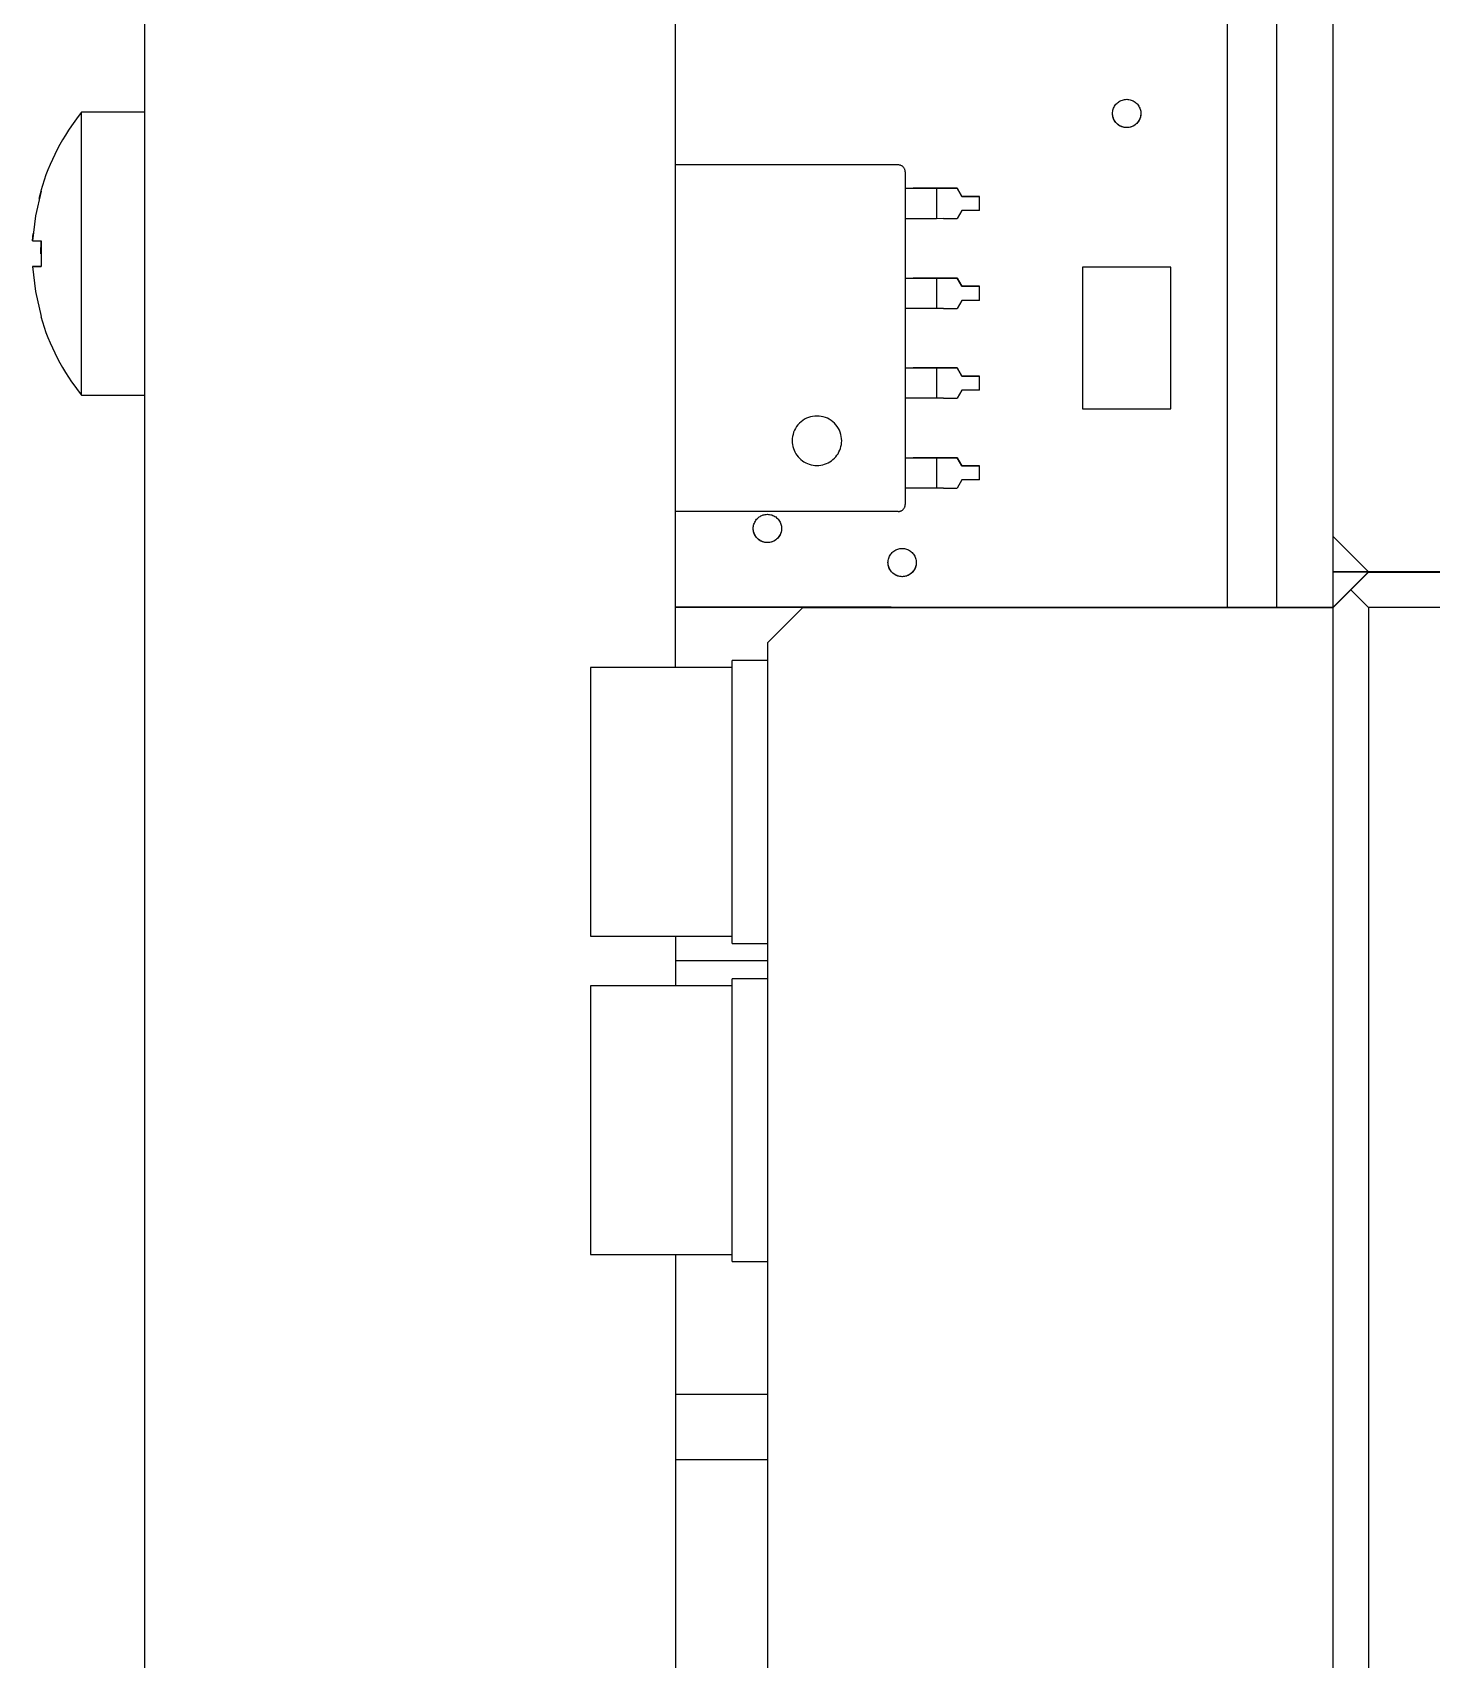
# Model space of a CAD drawing. Extents: x 0 to 701, y -8 to 617.
# Drawn here: x 275.5 to 295.28, y 69.62 to 92.63 of the extents above; entities that cross this region are included whole.
import ezdxf

# ---------------------------------------------------------------- set-up
doc = ezdxf.new("R2010")
doc.units = 0
doc.header["$LTSCALE"] = 0.5
doc.layers.add('MSM_CONTINUOUS', color=7, linetype='CONTINUOUS')

msp = doc.modelspace()

# ---------------------------------------------------------------- linework, layer by layer
at = {"layer": 'MSM_CONTINUOUS'}
for p, q in [((293.893841, 11), (293.893841, 106.997674)), ((277.093841, 45.498591), (277.093841, 104.499931)), ((292.393841, 104.499822), (292.393841, 84.49829)), ((293.093841, 104.50004), (293.093841, 84.49829)), ((284.593841, 83.648016), (284.593841, 102.498536)), ((290.78363, 91.543962), (290.789066, 91.558696)), ((290.789066, 91.558696), (290.795641, 91.572957)), ((290.795641, 91.572957), (290.803314, 91.586659)), ((290.803314, 91.586659), (290.812039, 91.599717)), ((290.812039, 91.599717), (290.821762, 91.612049)), ((290.821762, 91.612049), (290.832422, 91.623581)), ((290.832422, 91.623581), (290.843954, 91.634241)), ((290.843954, 91.634241), (290.856287, 91.643963)), ((290.856287, 91.643963), (290.869345, 91.652688)), ((290.869345, 91.652688), (290.883047, 91.660361)), ((290.883047, 91.660361), (290.897309, 91.666935)), ((290.897309, 91.666935), (290.912042, 91.67237)), ((290.912042, 91.67237), (290.927157, 91.676633)), ((290.927157, 91.676633), (290.94256, 91.679696)), ((290.94256, 91.679696), (290.958155, 91.681541)), ((290.958155, 91.681541), (290.973847, 91.682158)), ((290.973847, 91.682158), (290.989539, 91.681541)), ((290.989539, 91.681541), (291.005135, 91.679694)), ((291.005135, 91.679694), (291.020537, 91.67663)), ((291.020537, 91.67663), (291.035651, 91.672367)), ((291.035651, 91.672367), (291.050385, 91.666931)), ((291.050385, 91.666931), (291.064646, 91.660355)), ((291.064646, 91.660355), (291.078348, 91.652681)), ((291.078348, 91.652681), (291.091405, 91.643956)), ((291.091405, 91.643956), (291.103737, 91.634233)), ((291.103737, 91.634233), (291.115269, 91.623573)), ((291.115269, 91.623573), (291.125928, 91.61204)), ((291.125928, 91.61204), (291.13565, 91.599707)), ((291.13565, 91.599707), (291.144374, 91.586649)), ((291.144374, 91.586649), (291.152047, 91.572947)), ((291.152047, 91.572947), (291.158621, 91.558685)), ((291.158621, 91.558685), (291.164056, 91.543951)), ((276.195842, 87.499384), (276.195842, 91.499384)), ((277.093841, 91.499384), (276.195842, 91.499384)), ((290.773841, 91.482158), (290.774458, 91.49785)), ((290.774457, 91.466642), (290.773841, 91.482334)), ((290.774602, 91.464727), (290.773841, 91.482158)), ((290.776302, 91.451046), (290.774457, 91.466642)), ((290.774458, 91.49785), (290.776304, 91.513445)), ((290.77688, 91.447429), (290.774602, 91.464727)), ((290.779365, 91.435643), (290.776302, 91.451046)), ((290.776304, 91.513445), (290.779367, 91.528848)), ((290.780656, 91.430395), (290.77688, 91.447429)), ((290.783627, 91.420529), (290.779365, 91.435643)), ((290.779367, 91.528848), (290.78363, 91.543962)), ((290.785902, 91.413755), (290.780656, 91.430395)), ((290.789061, 91.405795), (290.783627, 91.420529)), ((290.792579, 91.397635), (290.785902, 91.413755)), ((290.795635, 91.391533), (290.789061, 91.405795)), ((290.800635, 91.382159), (290.792579, 91.397635)), ((290.803308, 91.37783), (290.795635, 91.391533)), ((290.810009, 91.367444), (290.800635, 91.382159)), ((290.812032, 91.364772), (290.803308, 91.37783)), ((290.820631, 91.353602), (290.810009, 91.367444)), ((290.821754, 91.352439), (290.812032, 91.364772)), ((290.832418, 91.340738), (290.820631, 91.353602)), ((290.832413, 91.340907), (290.821754, 91.352439)), ((290.843945, 91.330246), (290.832413, 91.340907)), ((290.845281, 91.328951), (290.832418, 91.340738)), ((290.856277, 91.320523), (290.843945, 91.330246)), ((290.859123, 91.318329), (290.845281, 91.328951)), ((291.102392, 91.328943), (291.08855, 91.318322)), ((291.103728, 91.330238), (291.091395, 91.320516)), ((291.115256, 91.34073), (291.102392, 91.328943)), ((291.11526, 91.340898), (291.103728, 91.330238)), ((291.127044, 91.353593), (291.115256, 91.34073)), ((291.125921, 91.35243), (291.11526, 91.340898)), ((291.135643, 91.364763), (291.125921, 91.35243)), ((291.137666, 91.367434), (291.127044, 91.353593)), ((291.144368, 91.37782), (291.135643, 91.364763)), ((291.147041, 91.382149), (291.137666, 91.367434)), ((291.152042, 91.391522), (291.144368, 91.37782)), ((291.155098, 91.397625), (291.147041, 91.382149)), ((291.158617, 91.405784), (291.152042, 91.391522)), ((291.161776, 91.413744), (291.155098, 91.397625)), ((291.164052, 91.420517), (291.158617, 91.405784)), ((291.167024, 91.430383), (291.161776, 91.413744)), ((291.168315, 91.435632), (291.164052, 91.420517)), ((291.164056, 91.543951), (291.168318, 91.528836)), ((291.170801, 91.447417), (291.167024, 91.430383)), ((291.171379, 91.451034), (291.168315, 91.435632)), ((291.168318, 91.528836), (291.171381, 91.513433)), ((291.173079, 91.464715), (291.170801, 91.447417)), ((291.173225, 91.46663), (291.171379, 91.451034)), ((291.171381, 91.513433), (291.173226, 91.497838)), ((291.173841, 91.482146), (291.173079, 91.464715)), ((291.173841, 91.482322), (291.173225, 91.46663)), ((291.173226, 91.497838), (291.173841, 91.482146)), ((290.869335, 91.311798), (290.856277, 91.320523)), ((290.873838, 91.308955), (290.859123, 91.318329)), ((290.883036, 91.304124), (290.869335, 91.311798)), ((290.889314, 91.300898), (290.873838, 91.308955)), ((290.897298, 91.297549), (290.883036, 91.304124)), ((290.905433, 91.294221), (290.889314, 91.300898)), ((290.912031, 91.292113), (290.897298, 91.297549)), ((290.922073, 91.288974), (290.905433, 91.294221)), ((290.927145, 91.287849), (290.912031, 91.292113)), ((290.939106, 91.285197), (290.922073, 91.288974)), ((290.942548, 91.284785), (290.927145, 91.287849)), ((290.956404, 91.282919), (290.939106, 91.285197)), ((290.958143, 91.282939), (290.942548, 91.284785)), ((290.973835, 91.282158), (290.956404, 91.282919)), ((290.973835, 91.282322), (290.958143, 91.282939)), ((290.989527, 91.282938), (290.973835, 91.282322)), ((290.991266, 91.282918), (290.973835, 91.282158)), ((291.005123, 91.284783), (290.989527, 91.282938)), ((291.008564, 91.285195), (290.991266, 91.282918)), ((291.020525, 91.287847), (291.005123, 91.284783)), ((291.025598, 91.288971), (291.008564, 91.285195)), ((291.03564, 91.292109), (291.020525, 91.287847)), ((291.042238, 91.294217), (291.025598, 91.288971)), ((291.050374, 91.297544), (291.03564, 91.292109)), ((291.058358, 91.300893), (291.042238, 91.294217)), ((291.064636, 91.304119), (291.050374, 91.297544)), ((291.073834, 91.308948), (291.058358, 91.300893)), ((291.078338, 91.311792), (291.064636, 91.304119)), ((291.08855, 91.318322), (291.073834, 91.308948)), ((291.091395, 91.320516), (291.078338, 91.311792)), ((287.743841, 90.75463), (284.593841, 90.75463)), ((287.751687, 90.754322), (287.743841, 90.75463)), ((287.751687, 90.75415), (287.743841, 90.754458)), ((287.759485, 90.753399), (287.751687, 90.754322)), ((287.759485, 90.753227), (287.751687, 90.75415)), ((287.767186, 90.751867), (287.759485, 90.753399)), ((287.767186, 90.751695), (287.759485, 90.753227)), ((287.774743, 90.749736), (287.767186, 90.751867)), ((287.774743, 90.749564), (287.767186, 90.751695)), ((287.78211, 90.747018), (287.774743, 90.749736)), ((287.78211, 90.746846), (287.774743, 90.749564)), ((287.78924, 90.743731), (287.78211, 90.747018)), ((287.78924, 90.743559), (287.78211, 90.746846)), ((287.796091, 90.739894), (287.78924, 90.743731)), ((287.796091, 90.739722), (287.78924, 90.743559)), ((287.80262, 90.735532), (287.796091, 90.739894)), ((287.80262, 90.73536), (287.796091, 90.739722)), ((287.808786, 90.730671), (287.80262, 90.735532)), ((287.808786, 90.730499), (287.80262, 90.73536)), ((287.814552, 90.725341), (287.808786, 90.730671)), ((287.814552, 90.725169), (287.808786, 90.730499)), ((287.819882, 90.719575), (287.814552, 90.725341)), ((287.819882, 90.719403), (287.814552, 90.725169)), ((287.824743, 90.713409), (287.819882, 90.719575)), ((287.824743, 90.713237), (287.819882, 90.719403)), ((287.829105, 90.70688), (287.824743, 90.713409)), ((287.829105, 90.706708), (287.824743, 90.713237)), ((287.832942, 90.700029), (287.829105, 90.70688)), ((287.832942, 90.699857), (287.829105, 90.706708)), ((287.836229, 90.692899), (287.832942, 90.700029)), ((287.836229, 90.692726), (287.832942, 90.699857)), ((287.838947, 90.685532), (287.836229, 90.692899)), ((287.838947, 90.68536), (287.836229, 90.692726)), ((287.841078, 90.677975), (287.838947, 90.685532)), ((287.841078, 90.677803), (287.838947, 90.68536)), ((287.84261, 90.670274), (287.841078, 90.677975)), ((287.84261, 90.670102), (287.841078, 90.677803)), ((287.843533, 90.662476), (287.84261, 90.670274)), ((287.843533, 90.662304), (287.84261, 90.670102)), ((287.843841, 90.65463), (287.843533, 90.662476)), ((287.843841, 90.654458), (287.843533, 90.662304)), ((287.843841, 90.65463), (287.843841, 85.954458)), ((287.843841, 90.424554), (287.953841, 90.424554)), ((287.843841, 90.424522), (287.953841, 90.424522)), ((288.053841, 90.424567), (287.953841, 90.424554)), ((287.953841, 90.424522), (288.283841, 90.424567)), ((288.383841, 90.424658), (288.053841, 90.424612)), ((288.283841, 90.424612), (288.383841, 90.424626)), ((288.283841, 90.424612), (288.283841, 89.994567)), ((288.577446, 90.424658), (288.383841, 90.424658)), ((288.383841, 90.424626), (288.577446, 90.424626)), ((288.643841, 90.309658), (288.577446, 90.424658)), ((288.577446, 90.424626), (288.643841, 90.309626)), ((275.62432, 90.385721), (275.544286, 90.035924)), ((275.595894, 90.280639), (275.62432, 90.38577)), ((275.619697, 90.388), (275.62432, 90.385721)), ((288.893841, 90.309658), (288.643841, 90.309658)), ((288.643841, 90.309626), (288.893841, 90.309626)), ((288.893841, 90.109626), (288.893841, 90.309658)), ((275.544286, 90.035924), (275.503982, 89.679359)), ((287.953841, 89.994522), (287.843841, 89.994522)), ((288.283841, 89.994567), (287.953841, 89.994522)), ((288.383841, 89.994626), (288.283841, 89.994612)), ((288.383841, 89.994626), (288.577446, 89.994626)), ((288.643841, 90.109626), (288.577446, 89.994626)), ((288.893841, 90.109626), (288.643841, 90.109626)), ((275.503982, 89.679409), (275.511868, 89.78689)), ((275.503982, 89.679359), (275.62432, 89.679263)), ((275.619697, 89.499229), (275.62432, 89.679505)), ((275.62432, 89.679263), (275.62432, 89.319263)), ((275.503982, 89.319409), (275.62432, 89.319505)), ((275.503982, 89.319409), (275.624312, 89.319409)), ((275.503982, 89.319359), (275.544286, 88.962794)), ((275.62432, 89.319263), (275.503982, 89.319359)), ((275.503982, 89.319359), (275.624315, 89.319359)), ((291.598841, 89.307158), (290.348841, 89.307158)), ((290.348841, 89.307082), (290.348841, 87.307082)), ((291.598841, 89.307082), (290.348841, 89.307082)), ((291.598841, 87.307082), (291.598841, 89.307158)), ((287.843841, 89.154554), (287.953841, 89.154554)), ((287.843841, 89.154522), (287.953841, 89.154522)), ((288.053841, 89.154567), (287.953841, 89.154554)), ((287.953841, 89.154522), (288.283841, 89.154567)), ((288.383841, 89.154658), (288.053841, 89.154612)), ((288.283841, 89.154612), (288.383841, 89.154626)), ((288.283841, 89.154612), (288.283841, 88.724567)), ((288.577446, 89.154658), (288.383841, 89.154658)), ((288.383841, 89.154626), (288.577446, 89.154626)), ((288.643841, 89.039658), (288.577446, 89.154658)), ((288.577446, 89.154626), (288.643841, 89.039626)), ((288.893841, 89.039658), (288.643841, 89.039658)), ((288.643841, 89.039626), (288.893841, 89.039626)), ((288.893841, 88.839626), (288.893841, 89.039658)), ((275.544286, 88.962794), (275.62432, 88.612998)), ((288.643841, 88.839626), (288.577446, 88.724626)), ((288.893841, 88.839626), (288.643841, 88.839626)), ((275.619697, 88.610768), (275.62432, 88.613047)), ((275.62432, 88.612998), (275.619697, 88.610768)), ((287.953841, 88.724522), (287.843841, 88.724522)), ((288.283841, 88.724567), (287.953841, 88.724522)), ((288.383841, 88.724626), (288.283841, 88.724612)), ((288.383841, 88.724626), (288.577446, 88.724626)), ((287.843841, 87.884554), (287.953841, 87.884554)), ((287.843841, 87.884522), (287.953841, 87.884522)), ((288.053841, 87.884567), (287.953841, 87.884554)), ((287.953841, 87.884522), (288.283841, 87.884567)), ((288.383841, 87.884658), (288.053841, 87.884612)), ((288.283841, 87.884612), (288.383841, 87.884626)), ((288.283841, 87.884612), (288.283841, 87.454567)), ((288.577446, 87.884658), (288.383841, 87.884658)), ((288.383841, 87.884626), (288.577446, 87.884626)), ((288.643841, 87.769658), (288.577446, 87.884658)), ((288.577446, 87.884626), (288.643841, 87.769626)), ((288.893841, 87.769658), (288.643841, 87.769658)), ((288.643841, 87.769626), (288.893841, 87.769626)), ((288.893841, 87.569626), (288.893841, 87.769658)), ((276.195842, 87.499384), (277.093841, 87.499384)), ((287.953841, 87.454522), (287.843841, 87.454522)), ((288.283841, 87.454567), (287.953841, 87.454522)), ((288.383841, 87.454626), (288.283841, 87.454612)), ((288.383841, 87.454626), (288.577446, 87.454626)), ((288.643841, 87.569626), (288.577446, 87.454626)), ((288.893841, 87.569626), (288.643841, 87.569626)), ((286.503266, 87.192478), (286.474146, 87.183297)), ((286.533076, 87.199085), (286.503266, 87.192478)), ((286.563348, 87.20307), (286.533076, 87.199085)), ((286.593852, 87.2044), (286.563348, 87.20307)), ((286.624356, 87.203068), (286.593852, 87.2044)), ((286.654627, 87.199082), (286.624356, 87.203068)), ((286.684436, 87.192472), (286.654627, 87.199082)), ((286.713556, 87.18329), (286.684436, 87.192472)), ((290.348841, 87.307082), (291.598841, 87.307082)), ((286.264955, 86.974125), (286.255772, 86.945006)), ((286.276641, 87.002333), (286.264955, 86.974125)), ((286.290741, 87.029416), (286.276641, 87.002333)), ((286.307148, 87.055166), (286.290741, 87.029416)), ((286.325736, 87.079389), (286.307148, 87.055166)), ((286.346365, 87.101899), (286.325736, 87.079389)), ((286.368877, 87.122526), (286.346365, 87.101899)), ((286.393101, 87.141112), (286.368877, 87.122526)), ((286.418853, 87.157516), (286.393101, 87.141112)), ((286.445937, 87.171614), (286.418853, 87.157516)), ((286.474146, 87.183297), (286.445937, 87.171614)), ((286.741764, 87.171605), (286.713556, 87.18329)), ((286.768847, 87.157506), (286.741764, 87.171605)), ((286.794598, 87.1411), (286.768847, 87.157506)), ((286.818821, 87.122512), (286.794598, 87.1411)), ((286.841332, 87.101884), (286.818821, 87.122512)), ((286.86196, 87.079373), (286.841332, 87.101884)), ((286.880547, 87.055149), (286.86196, 87.079373)), ((286.896952, 87.029397), (286.880547, 87.055149)), ((286.91105, 87.002314), (286.896952, 87.029397)), ((286.922734, 86.974105), (286.91105, 87.002314)), ((286.931916, 86.944985), (286.922734, 86.974105)), ((286.245175, 86.884925), (286.243841, 86.854422)), ((286.243841, 86.854449), (286.244919, 86.826988)), ((286.243841, 86.854422), (286.244919, 86.82696)), ((286.244919, 86.826988), (286.248147, 86.799696)), ((286.244919, 86.82696), (286.248147, 86.799668)), ((286.249162, 86.915197), (286.245175, 86.884925)), ((286.248147, 86.799696), (286.253507, 86.772741)), ((286.248147, 86.799668), (286.253507, 86.772714)), ((286.255772, 86.945006), (286.249162, 86.915197)), ((286.253507, 86.772741), (286.260966, 86.74629)), ((286.253507, 86.772714), (286.260966, 86.746263)), ((286.260966, 86.74629), (286.270476, 86.720506)), ((286.260966, 86.746263), (286.270476, 86.720478)), ((286.917198, 86.720486), (286.92671, 86.74627)), ((286.917198, 86.720459), (286.92671, 86.746243)), ((286.92671, 86.74627), (286.93417, 86.77272)), ((286.92671, 86.746243), (286.93417, 86.772693)), ((286.938524, 86.915176), (286.931916, 86.944985)), ((286.93417, 86.77272), (286.939532, 86.799675)), ((286.93417, 86.772693), (286.939532, 86.799647)), ((286.942509, 86.884904), (286.938524, 86.915176)), ((286.939532, 86.799675), (286.942762, 86.826967)), ((286.939532, 86.799647), (286.942762, 86.826939)), ((286.943841, 86.8544), (286.942509, 86.884904)), ((286.942762, 86.826967), (286.943841, 86.854428)), ((286.942762, 86.826939), (286.943841, 86.8544)), ((286.270476, 86.720506), (286.281981, 86.695547)), ((286.270476, 86.720478), (286.281981, 86.69552)), ((286.281981, 86.695547), (286.295408, 86.671568)), ((286.281981, 86.69552), (286.295408, 86.671541)), ((286.295408, 86.671568), (286.310675, 86.648717)), ((286.295408, 86.671541), (286.310675, 86.648689)), ((286.310675, 86.648717), (286.327689, 86.627133)), ((286.310675, 86.648689), (286.327689, 86.627106)), ((286.327689, 86.627133), (286.346343, 86.606952)), ((286.327689, 86.627106), (286.346343, 86.606924)), ((286.346343, 86.606952), (286.366523, 86.588296)), ((286.346343, 86.606924), (286.366523, 86.588268)), ((286.366523, 86.588296), (286.388104, 86.571281)), ((286.366523, 86.588268), (286.388104, 86.571253)), ((286.388104, 86.571281), (286.410955, 86.556011)), ((286.388104, 86.571253), (286.410955, 86.555984)), ((286.410955, 86.556011), (286.434932, 86.542582)), ((286.410955, 86.555984), (286.434932, 86.542554)), ((286.434932, 86.542582), (286.45989, 86.531075)), ((286.434932, 86.542554), (286.45989, 86.531048)), ((286.45989, 86.531075), (286.485673, 86.521562)), ((286.45989, 86.531048), (286.485673, 86.521535)), ((286.485673, 86.521562), (286.512124, 86.514101)), ((286.485673, 86.521535), (286.512124, 86.514074)), ((286.512124, 86.514101), (286.539078, 86.508739)), ((286.512124, 86.514074), (286.539078, 86.508711)), ((286.539078, 86.508739), (286.56637, 86.505508)), ((286.539078, 86.508711), (286.56637, 86.50548)), ((286.56637, 86.505508), (286.593831, 86.504428)), ((286.56637, 86.50548), (286.593831, 86.5044)), ((286.593831, 86.504428), (286.621292, 86.505506)), ((286.593831, 86.5044), (286.621292, 86.505479)), ((286.621292, 86.505506), (286.648584, 86.508735)), ((286.621292, 86.505479), (286.648584, 86.508708)), ((286.648584, 86.508735), (286.675538, 86.514096)), ((286.648584, 86.508708), (286.675538, 86.514069)), ((286.675538, 86.514096), (286.701989, 86.521555)), ((286.675538, 86.514069), (286.701989, 86.521528)), ((286.701989, 86.521555), (286.727773, 86.531067)), ((286.701989, 86.521528), (286.727773, 86.53104)), ((286.727773, 86.531067), (286.752731, 86.542572)), ((286.727773, 86.53104), (286.752731, 86.542545)), ((286.752731, 86.542572), (286.77671, 86.556)), ((286.752731, 86.542545), (286.77671, 86.555973)), ((286.77671, 86.556), (286.799561, 86.571268)), ((286.77671, 86.555973), (286.799561, 86.571241)), ((286.799561, 86.571268), (286.821144, 86.588282)), ((286.799561, 86.571241), (286.821144, 86.588255)), ((286.821144, 86.588282), (286.841325, 86.606937)), ((286.821144, 86.588255), (286.841325, 86.606909)), ((286.841325, 86.606937), (286.85998, 86.627117)), ((286.841325, 86.606909), (286.85998, 86.62709)), ((286.85998, 86.627117), (286.876995, 86.6487)), ((286.85998, 86.62709), (286.876995, 86.648672)), ((286.876995, 86.6487), (286.892263, 86.67155)), ((286.876995, 86.648672), (286.892263, 86.671523)), ((286.892263, 86.67155), (286.905692, 86.695528)), ((286.892263, 86.671523), (286.905692, 86.695501)), ((286.905692, 86.695528), (286.917198, 86.720486)), ((286.905692, 86.695501), (286.917198, 86.720459)), ((287.843841, 86.614554), (287.953841, 86.614554)), ((287.843841, 86.614522), (287.953841, 86.614522)), ((288.053841, 86.614567), (287.953841, 86.614554)), ((287.953841, 86.614522), (288.283841, 86.614567)), ((288.383841, 86.614658), (288.053841, 86.614612)), ((288.283841, 86.614612), (288.383841, 86.614626)), ((288.283841, 86.614612), (288.283841, 86.184567)), ((288.577446, 86.614658), (288.383841, 86.614658)), ((288.383841, 86.614626), (288.577446, 86.614626)), ((288.643841, 86.499658), (288.577446, 86.614658)), ((288.577446, 86.614626), (288.643841, 86.499626)), ((288.893841, 86.499658), (288.643841, 86.499658)), ((288.643841, 86.499626), (288.893841, 86.499626)), ((288.893841, 86.299626), (288.893841, 86.499658)), ((288.643841, 86.299626), (288.577446, 86.184626)), ((288.893841, 86.299626), (288.643841, 86.299626)), ((287.953841, 86.184522), (287.843841, 86.184522)), ((288.283841, 86.184567), (287.953841, 86.184522)), ((288.383841, 86.184626), (288.283841, 86.184612)), ((288.383841, 86.184626), (288.577446, 86.184626)), ((287.42242, 85.854414), (284.593841, 85.854414)), ((285.817309, 85.799435), (285.832042, 85.80487)), ((285.832042, 85.80487), (285.847157, 85.809133)), ((285.847157, 85.809133), (285.86256, 85.812196)), ((285.86256, 85.812196), (285.878155, 85.814042)), ((285.878155, 85.814042), (285.893847, 85.814658)), ((285.893847, 85.814658), (285.909539, 85.814041)), ((285.909539, 85.814041), (285.925135, 85.812194)), ((285.925135, 85.812194), (285.940537, 85.80913)), ((285.940537, 85.80913), (285.955651, 85.804867)), ((285.955651, 85.804867), (285.970385, 85.799431)), ((287.743841, 85.854458), (287.42242, 85.854414)), ((287.743841, 85.854458), (287.751687, 85.854766)), ((287.751687, 85.854766), (287.759485, 85.855689)), ((287.759485, 85.855689), (287.767186, 85.857221)), ((287.767186, 85.857221), (287.774743, 85.859352)), ((287.774743, 85.859352), (287.78211, 85.86207)), ((287.78211, 85.86207), (287.78924, 85.865357)), ((287.78924, 85.865357), (287.796091, 85.869194)), ((287.796091, 85.869194), (287.80262, 85.873556)), ((287.80262, 85.873556), (287.808786, 85.878418)), ((287.808786, 85.878418), (287.814552, 85.883747)), ((287.814552, 85.883747), (287.819882, 85.889513)), ((287.819882, 85.889513), (287.824743, 85.89568)), ((287.824743, 85.89568), (287.829105, 85.902208)), ((287.829105, 85.902208), (287.832942, 85.909059)), ((287.832942, 85.909059), (287.836229, 85.91619)), ((287.836229, 85.91619), (287.838947, 85.923556)), ((287.838947, 85.923556), (287.841078, 85.931114)), ((287.841078, 85.931114), (287.84261, 85.938815)), ((287.84261, 85.938815), (287.843533, 85.946612)), ((287.843533, 85.946612), (287.843841, 85.954458)), ((285.693841, 85.614658), (285.694458, 85.63035)), ((285.694457, 85.599142), (285.693841, 85.614834)), ((285.694602, 85.597227), (285.693841, 85.614658)), ((285.696302, 85.583546), (285.694457, 85.599142)), ((285.694458, 85.63035), (285.696304, 85.645945)), ((285.69688, 85.579929), (285.694602, 85.597227)), ((285.699365, 85.568144), (285.696302, 85.583546)), ((285.696304, 85.645945), (285.699367, 85.661348)), ((285.700656, 85.562895), (285.69688, 85.579929)), ((285.699367, 85.661348), (285.70363, 85.676462)), ((285.70363, 85.676462), (285.709066, 85.691196)), ((285.709066, 85.691196), (285.715641, 85.705457)), ((285.715641, 85.705457), (285.723314, 85.719159)), ((285.723314, 85.719159), (285.732039, 85.732217)), ((285.732039, 85.732217), (285.741762, 85.744549)), ((285.741762, 85.744549), (285.752422, 85.756081)), ((285.752422, 85.756081), (285.763954, 85.766741)), ((285.763954, 85.766741), (285.776287, 85.776463)), ((285.776287, 85.776463), (285.789345, 85.785188)), ((285.789345, 85.785188), (285.803047, 85.792861)), ((285.803047, 85.792861), (285.817309, 85.799435)), ((285.970385, 85.799431), (285.984646, 85.792855)), ((285.984646, 85.792855), (285.998348, 85.785181)), ((285.998348, 85.785181), (286.011405, 85.776456)), ((286.011405, 85.776456), (286.023737, 85.766733)), ((286.023737, 85.766733), (286.035269, 85.756073)), ((286.035269, 85.756073), (286.045928, 85.74454)), ((286.045928, 85.74454), (286.05565, 85.732207)), ((286.05565, 85.732207), (286.064374, 85.719149)), ((286.064374, 85.719149), (286.072047, 85.705447)), ((286.072047, 85.705447), (286.078621, 85.691185)), ((286.078621, 85.691185), (286.084056, 85.676451)), ((286.084056, 85.676451), (286.088318, 85.661336)), ((286.090801, 85.579917), (286.087024, 85.562883)), ((286.091379, 85.583534), (286.088315, 85.568132)), ((286.088318, 85.661336), (286.091381, 85.645933)), ((286.093079, 85.597215), (286.090801, 85.579917)), ((286.093225, 85.59913), (286.091379, 85.583534)), ((286.091381, 85.645933), (286.093226, 85.630338)), ((286.093841, 85.614646), (286.093079, 85.597215)), ((286.093841, 85.614822), (286.093225, 85.59913)), ((286.093226, 85.630338), (286.093841, 85.614646)), ((285.703627, 85.553029), (285.699365, 85.568144)), ((285.705902, 85.546255), (285.700656, 85.562895)), ((285.709061, 85.538295), (285.703627, 85.553029)), ((285.712579, 85.530135), (285.705902, 85.546255)), ((285.715635, 85.524033), (285.709061, 85.538295)), ((285.720635, 85.514659), (285.712579, 85.530135)), ((285.723308, 85.510331), (285.715635, 85.524033)), ((285.730009, 85.499944), (285.720635, 85.514659)), ((285.732032, 85.497273), (285.723308, 85.510331)), ((285.740631, 85.486102), (285.730009, 85.499944)), ((285.741754, 85.484939), (285.732032, 85.497273)), ((285.752418, 85.473238), (285.740631, 85.486102)), ((285.752413, 85.473407), (285.741754, 85.484939)), ((285.763945, 85.462746), (285.752413, 85.473407)), ((285.765281, 85.461451), (285.752418, 85.473238)), ((285.776277, 85.453023), (285.763945, 85.462746)), ((285.779123, 85.450829), (285.765281, 85.461451)), ((285.789335, 85.444298), (285.776277, 85.453023)), ((285.793838, 85.441455), (285.779123, 85.450829)), ((285.803036, 85.436624), (285.789335, 85.444298)), ((285.809314, 85.433398), (285.793838, 85.441455)), ((285.817298, 85.430049), (285.803036, 85.436624)), ((285.825433, 85.426721), (285.809314, 85.433398)), ((285.832031, 85.424613), (285.817298, 85.430049)), ((285.842073, 85.421474), (285.825433, 85.426721)), ((285.847145, 85.420349), (285.832031, 85.424613)), ((285.859106, 85.417697), (285.842073, 85.421474)), ((285.862548, 85.417285), (285.847145, 85.420349)), ((285.876404, 85.415419), (285.859106, 85.417697)), ((285.878143, 85.415439), (285.862548, 85.417285)), ((285.893835, 85.414658), (285.876404, 85.415419)), ((285.893835, 85.414822), (285.878143, 85.415439)), ((285.909527, 85.415438), (285.893835, 85.414822)), ((285.911266, 85.415418), (285.893835, 85.414658)), ((285.925123, 85.417283), (285.909527, 85.415438)), ((285.928564, 85.417695), (285.911266, 85.415418)), ((285.940525, 85.420347), (285.925123, 85.417283)), ((285.945598, 85.421471), (285.928564, 85.417695)), ((285.95564, 85.424609), (285.940525, 85.420347)), ((285.962238, 85.426717), (285.945598, 85.421471)), ((285.970374, 85.430044), (285.95564, 85.424609)), ((285.978358, 85.433393), (285.962238, 85.426717)), ((285.984636, 85.436619), (285.970374, 85.430044)), ((285.993834, 85.441449), (285.978358, 85.433393)), ((285.998338, 85.444292), (285.984636, 85.436619)), ((286.00855, 85.450822), (285.993834, 85.441449)), ((286.011395, 85.453016), (285.998338, 85.444292)), ((286.022392, 85.461443), (286.00855, 85.450822)), ((286.023728, 85.462738), (286.011395, 85.453016)), ((286.035256, 85.47323), (286.022392, 85.461443)), ((286.03526, 85.473398), (286.023728, 85.462738)), ((286.047044, 85.486093), (286.035256, 85.47323)), ((286.045921, 85.48493), (286.03526, 85.473398)), ((286.055643, 85.497263), (286.045921, 85.48493)), ((286.057666, 85.499934), (286.047044, 85.486093)), ((286.064368, 85.51032), (286.055643, 85.497263)), ((286.067041, 85.514649), (286.057666, 85.499934)), ((286.072042, 85.524022), (286.064368, 85.51032)), ((286.075098, 85.530125), (286.067041, 85.514649)), ((286.078617, 85.538284), (286.072042, 85.524022)), ((286.081776, 85.546244), (286.075098, 85.530125)), ((286.084052, 85.553017), (286.078617, 85.538284)), ((286.087024, 85.562883), (286.081776, 85.546244)), ((286.088315, 85.568132), (286.084052, 85.553017)), ((294.393841, 84.999316), (293.893841, 85.499316)), ((287.598841, 85.132158), (287.599458, 85.14785)), ((287.599457, 85.116642), (287.598841, 85.132334)), ((287.599602, 85.114727), (287.598841, 85.132158)), ((287.601302, 85.101046), (287.599457, 85.116642)), ((287.599458, 85.14785), (287.601304, 85.163445)), ((287.60188, 85.097429), (287.599602, 85.114727)), ((287.601304, 85.163445), (287.604367, 85.178848)), ((287.604367, 85.178848), (287.60863, 85.193962)), ((287.60863, 85.193962), (287.614066, 85.208696)), ((287.614066, 85.208696), (287.620641, 85.222957)), ((287.620641, 85.222957), (287.628314, 85.236659)), ((287.628314, 85.236659), (287.637039, 85.249717)), ((287.637039, 85.249717), (287.646762, 85.262049)), ((287.646762, 85.262049), (287.657422, 85.273581)), ((287.657422, 85.273581), (287.668954, 85.284241)), ((287.668954, 85.284241), (287.681287, 85.293963)), ((287.681287, 85.293963), (287.694345, 85.302688)), ((287.694345, 85.302688), (287.708047, 85.310361)), ((287.708047, 85.310361), (287.722309, 85.316935)), ((287.722309, 85.316935), (287.737042, 85.32237)), ((287.737042, 85.32237), (287.752157, 85.326633)), ((287.752157, 85.326633), (287.76756, 85.329696)), ((287.76756, 85.329696), (287.783155, 85.331542)), ((287.783155, 85.331542), (287.798847, 85.332158)), ((287.798847, 85.332158), (287.814539, 85.331541)), ((287.814539, 85.331541), (287.830135, 85.329694)), ((287.830135, 85.329694), (287.845537, 85.32663)), ((287.845537, 85.32663), (287.860651, 85.322367)), ((287.860651, 85.322367), (287.875385, 85.316931)), ((287.875385, 85.316931), (287.889646, 85.310355)), ((287.889646, 85.310355), (287.903348, 85.302681)), ((287.903348, 85.302681), (287.916405, 85.293956)), ((287.916405, 85.293956), (287.928737, 85.284233)), ((287.928737, 85.284233), (287.940269, 85.273573)), ((287.940269, 85.273573), (287.950928, 85.26204)), ((287.950928, 85.26204), (287.96065, 85.249707)), ((287.96065, 85.249707), (287.969374, 85.236649)), ((287.969374, 85.236649), (287.977047, 85.222947)), ((287.977047, 85.222947), (287.983621, 85.208685)), ((287.983621, 85.208685), (287.989056, 85.193951)), ((287.989056, 85.193951), (287.993318, 85.178836)), ((287.993318, 85.178836), (287.996381, 85.163433)), ((287.998079, 85.114715), (287.995801, 85.097417)), ((287.998225, 85.11663), (287.996379, 85.101034)), ((287.996381, 85.163433), (287.998226, 85.147838)), ((287.998841, 85.132146), (287.998079, 85.114715)), ((287.998841, 85.132322), (287.998225, 85.11663)), ((287.998226, 85.147838), (287.998841, 85.132146)), ((287.604365, 85.085644), (287.601302, 85.101046)), ((287.605656, 85.080395), (287.60188, 85.097429)), ((287.608627, 85.070529), (287.604365, 85.085644)), ((287.610902, 85.063755), (287.605656, 85.080395)), ((287.614061, 85.055795), (287.608627, 85.070529)), ((287.617579, 85.047636), (287.610902, 85.063755)), ((287.620635, 85.041533), (287.614061, 85.055795)), ((287.625635, 85.032159), (287.617579, 85.047636)), ((287.628308, 85.027831), (287.620635, 85.041533)), ((287.635009, 85.017444), (287.625635, 85.032159)), ((287.637032, 85.014773), (287.628308, 85.027831)), ((287.645631, 85.003602), (287.635009, 85.017444)), ((287.646754, 85.002439), (287.637032, 85.014773)), ((287.657418, 84.990738), (287.645631, 85.003602)), ((287.657413, 84.990907), (287.646754, 85.002439)), ((287.668945, 84.980246), (287.657413, 84.990907)), ((287.670281, 84.978951), (287.657418, 84.990738)), ((287.681277, 84.970523), (287.668945, 84.980246)), ((287.684123, 84.968329), (287.670281, 84.978951)), ((287.694335, 84.961798), (287.681277, 84.970523)), ((287.698838, 84.958955), (287.684123, 84.968329)), ((287.708036, 84.954124), (287.694335, 84.961798)), ((287.714314, 84.950898), (287.698838, 84.958955)), ((287.722298, 84.947549), (287.708036, 84.954124)), ((287.730433, 84.944221), (287.714314, 84.950898)), ((287.737031, 84.942113), (287.722298, 84.947549)), ((287.747073, 84.938974), (287.730433, 84.944221)), ((287.752145, 84.937849), (287.737031, 84.942113)), ((287.764106, 84.935197), (287.747073, 84.938974)), ((287.767548, 84.934785), (287.752145, 84.937849)), ((287.781404, 84.932919), (287.764106, 84.935197)), ((287.783143, 84.932939), (287.767548, 84.934785)), ((287.798835, 84.932158), (287.781404, 84.932919)), ((287.798835, 84.932322), (287.783143, 84.932939)), ((287.814527, 84.932938), (287.798835, 84.932322)), ((287.816266, 84.932918), (287.798835, 84.932158)), ((287.830123, 84.934783), (287.814527, 84.932938)), ((287.833564, 84.935195), (287.816266, 84.932918)), ((287.845525, 84.937847), (287.830123, 84.934783)), ((287.850598, 84.938971), (287.833564, 84.935195)), ((287.86064, 84.942109), (287.845525, 84.937847)), ((287.867238, 84.944217), (287.850598, 84.938971)), ((287.875374, 84.947544), (287.86064, 84.942109)), ((287.883358, 84.950893), (287.867238, 84.944217)), ((287.889636, 84.954119), (287.875374, 84.947544)), ((287.898834, 84.958949), (287.883358, 84.950893)), ((287.903338, 84.961792), (287.889636, 84.954119)), ((287.91355, 84.968322), (287.898834, 84.958949)), ((287.916395, 84.970516), (287.903338, 84.961792)), ((287.927392, 84.978943), (287.91355, 84.968322)), ((287.928728, 84.980238), (287.916395, 84.970516)), ((287.940256, 84.99073), (287.927392, 84.978943)), ((287.94026, 84.990898), (287.928728, 84.980238)), ((287.952044, 85.003593), (287.940256, 84.99073)), ((287.950921, 85.00243), (287.94026, 84.990898)), ((287.960643, 85.014763), (287.950921, 85.00243)), ((287.962666, 85.017434), (287.952044, 85.003593)), ((287.969368, 85.02782), (287.960643, 85.014763)), ((287.972041, 85.032149), (287.962666, 85.017434)), ((287.977042, 85.041522), (287.969368, 85.02782)), ((287.980098, 85.047625), (287.972041, 85.032149)), ((287.983617, 85.055784), (287.977042, 85.041522)), ((287.986776, 85.063744), (287.980098, 85.047625)), ((287.989052, 85.070517), (287.983617, 85.055784)), ((287.992024, 85.080383), (287.986776, 85.063744)), ((287.993315, 85.085632), (287.989052, 85.070517)), ((287.995801, 85.097417), (287.992024, 85.080383)), ((287.996379, 85.101034), (287.993315, 85.085632)), ((333.893841, 85), (293.893841, 85)), ((293.893841, 84.999384), (294.393841, 84.999316)), ((293.893841, 84.499384), (294.393841, 84.999316)), ((294.392952, 84.999316), (294.143841, 84.750239)), ((294.393841, 84.999179), (294.143841, 84.749213)), ((294.143841, 84.747572), (294.393841, 84.997606)), ((294.832403, 84.999318), (294.393841, 84.999316)), ((294.393841, 84.999316), (304.90856, 84.999316)), ((294.393841, 84.999316), (294.393841, 84.997606)), ((294.693841, 84.999179), (294.393841, 84.999179)), ((294.393841, 84.997606), (333.393841, 84.997606)), ((294.693841, 84.999179), (295.193841, 84.999111)), ((294.832403, 84.99916), (294.832403, 84.999318)), ((295.193841, 84.999111), (295.193841, 84.998905)), ((295.193841, 84.998905), (295.202473, 84.998875)), ((295.202473, 84.998875), (295.228314, 84.998845)), ((295.228314, 84.998845), (295.271205, 84.998816)), ((295.271205, 84.998816), (295.330883, 84.998787)), ((294.143841, 84.750239), (293.893841, 84.500205)), ((294.143841, 84.749213), (293.893841, 84.499179)), ((293.893841, 84.497606), (294.143841, 84.747572)), ((294.393841, 84.497538), (294.143841, 84.747572)), ((284.593841, 84.499658), (292.143841, 84.499658)), ((287.643841, 84.499316), (284.593841, 84.499316)), ((285.893841, 83.997743), (286.393841, 84.497743)), ((286.393841, 84.497606), (285.893841, 83.997606)), ((286.393841, 84.498221), (286.893841, 84.49829)), ((286.393841, 84.498221), (286.393841, 84.497606)), ((293.893841, 84.497606), (286.393841, 84.497606)), ((286.893841, 84.49829), (293.893841, 84.49829)), ((287.643841, 84.499316), (287.643841, 84.49829)), ((292.143841, 84.498563), (287.643841, 84.498563)), ((292.143841, 84.499658), (292.143841, 84.49829)), ((333.393841, 84.497538), (294.393841, 84.497538)), ((294.393841, 84.497538), (294.393841, 45.497538)), ((285.893841, 83.997743), (285.893839, 83.99829)), ((285.893839, 83.99829), (285.894388, 83.99829)), ((285.893841, 83.997743), (285.893841, 45.997606)), ((285.393841, 79.748016), (285.393841, 83.748016)), ((285.893841, 83.748016), (285.393841, 83.748016)), ((283.393841, 83.648016), (283.393841, 79.848016)), ((285.393841, 83.648016), (283.393841, 83.648016)), ((283.393841, 79.848016), (285.393841, 79.848016)), ((284.593841, 79.848016), (284.593841, 79.148016)), ((285.393841, 79.748016), (285.893841, 79.748016)), ((285.893841, 79.499316), (284.593841, 79.499316)), ((283.393841, 79.148016), (283.393841, 75.348016)), ((285.393841, 79.148016), (283.393841, 79.148016)), ((285.393841, 75.248016), (285.393841, 79.248016)), ((285.893841, 79.248016), (285.393841, 79.248016)), ((283.393841, 75.348016), (285.393841, 75.348016)), ((284.593841, 75.348016), (284.593841, 69.148016)), ((285.393841, 75.248016), (285.893841, 75.248016)), ((284.593841, 73.372083), (285.893841, 73.372083)), ((285.893841, 72.444658), (284.593841, 72.444658)), ((285.893841, 72.4446), (284.593841, 72.4446)), ((285.893841, 72.444583), (284.593841, 72.444583))]:
    msp.add_line(p, q, dxfattribs=at)
for start, end in [(141.317813, 163.877467), (196.122533, 218.682187)]:
    msp.add_arc((278.693841, 89.499384), 3.2, start, end, dxfattribs=at)

doc.saveas('drawing.dxf')
